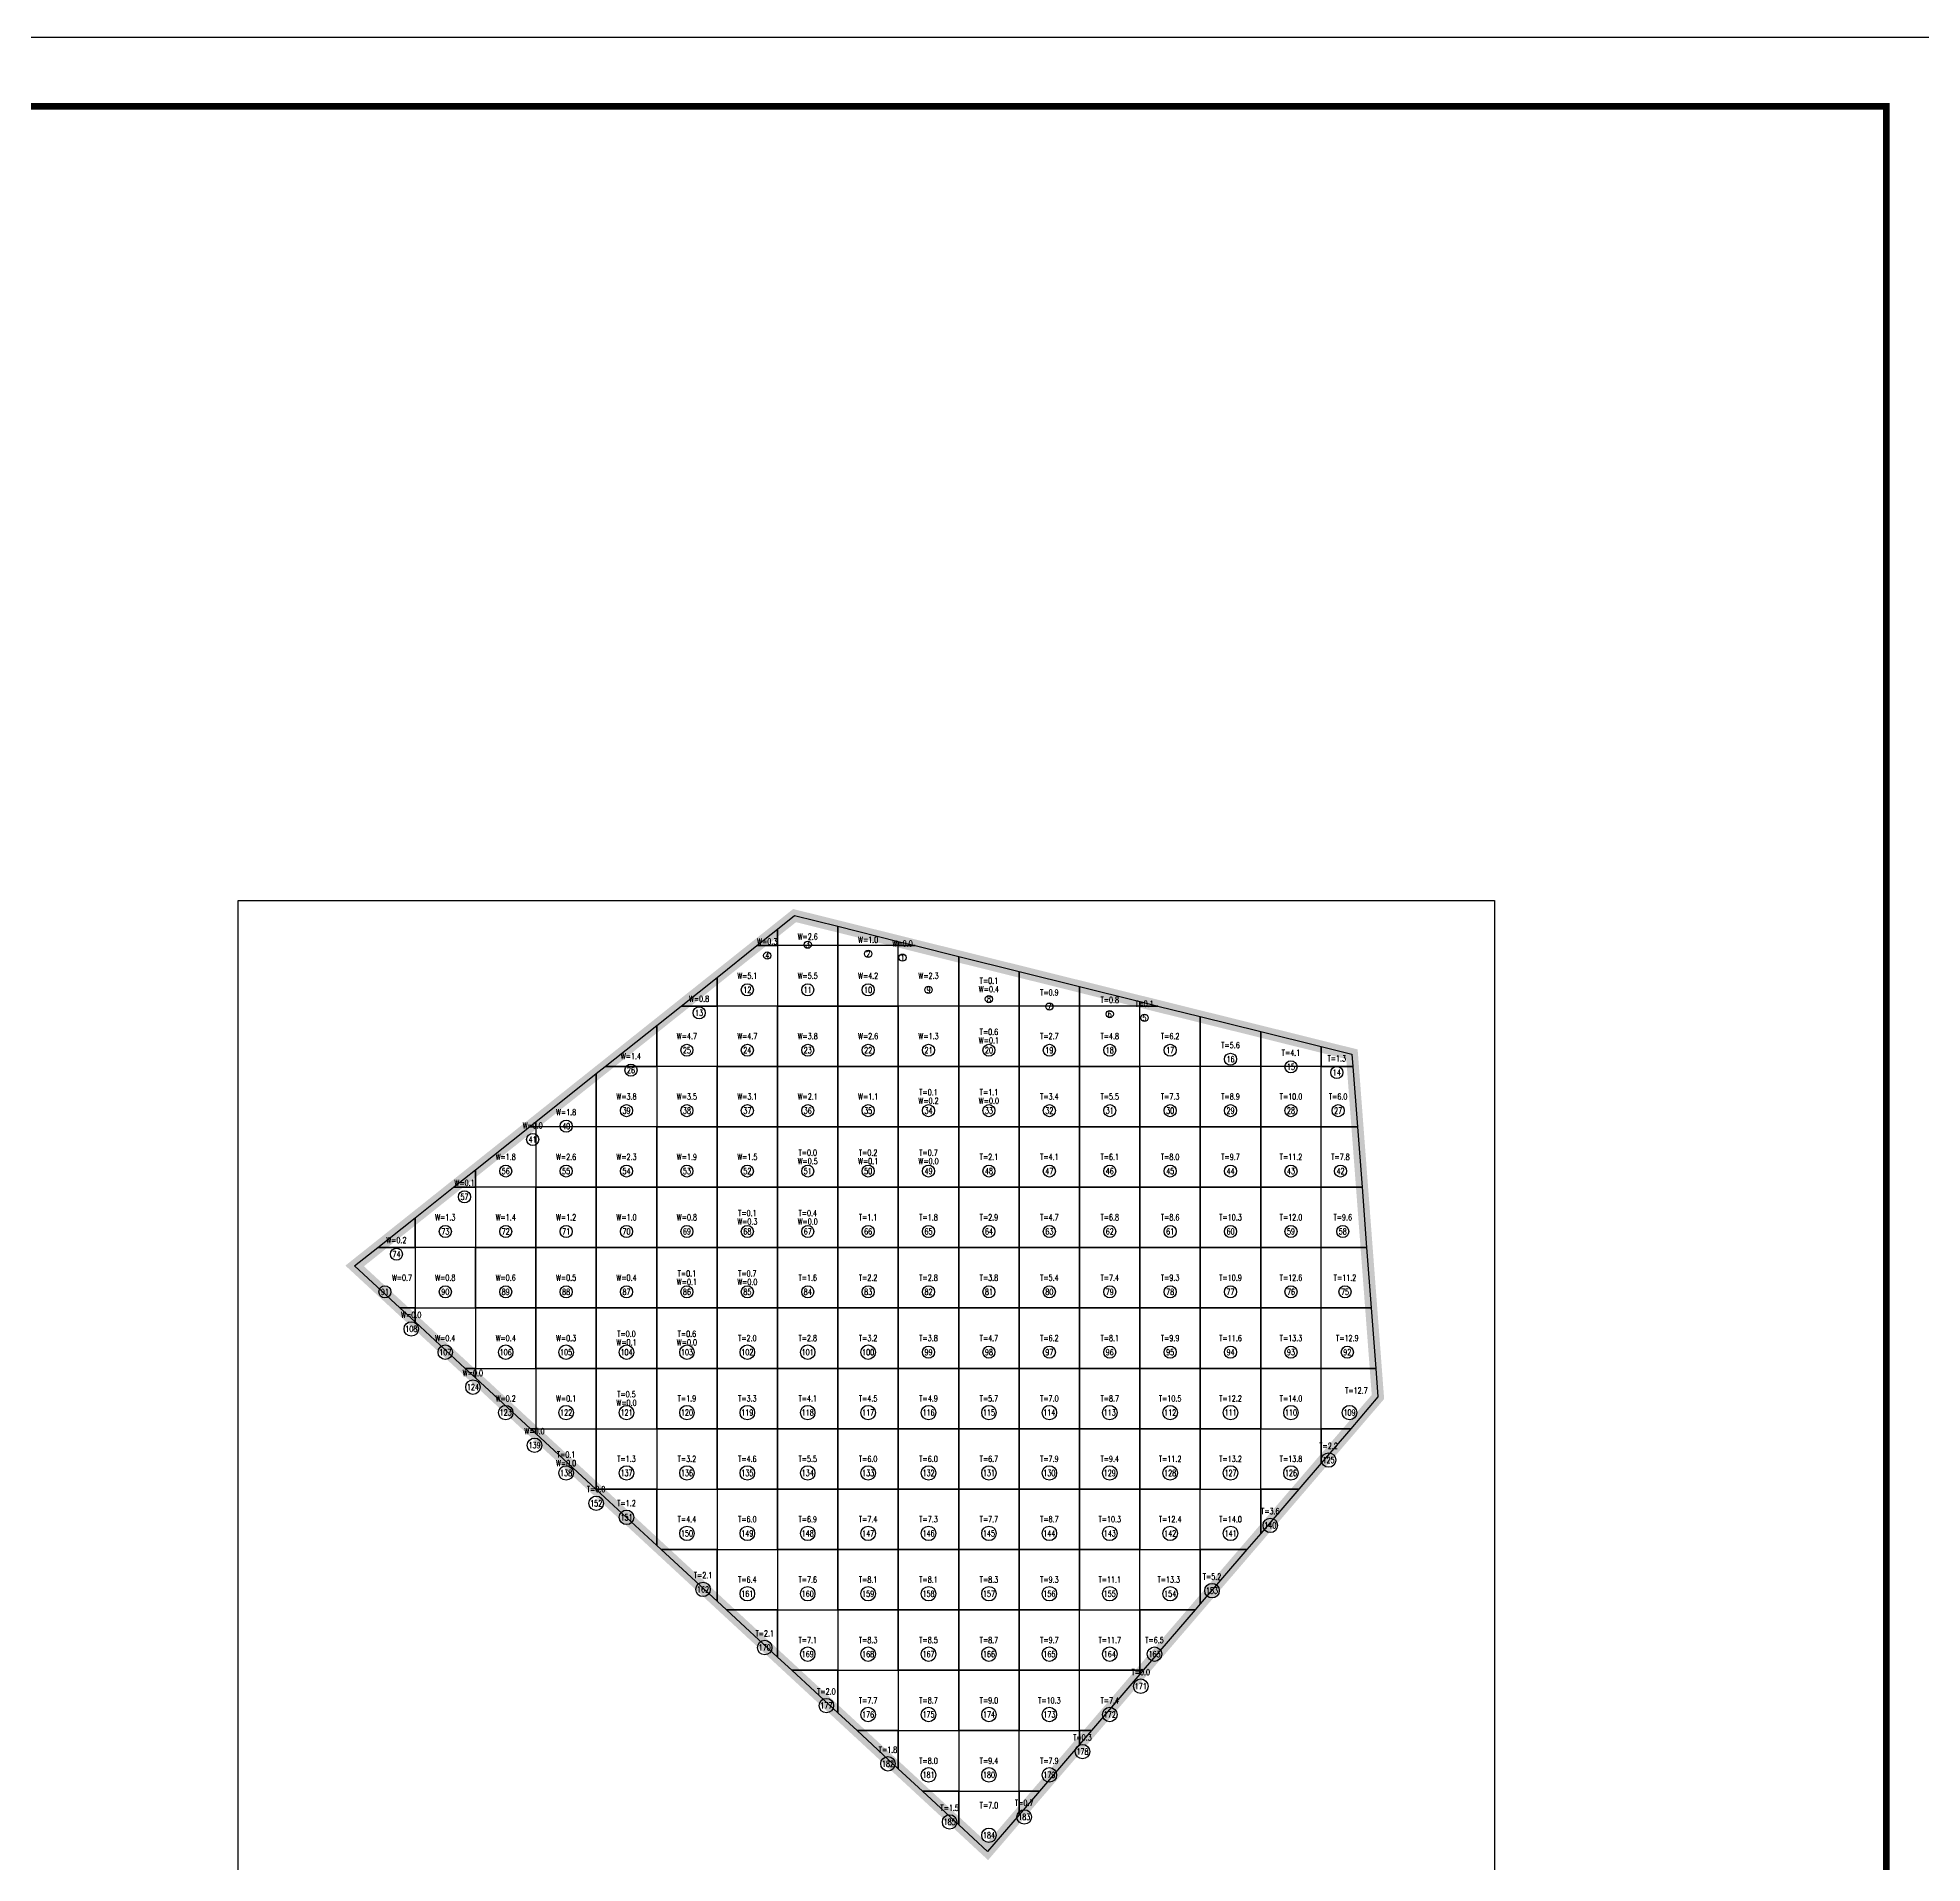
# Model space of a CAD drawing. Extents: x 4283 to 40403, y 1134 to 1764.
# Drawn here: x 21304.2 to 21499.2, y 1573.4 to 1762.4 of the extents above; entities that cross this region are included whole.
import ezdxf
from ezdxf.enums import TextEntityAlignment as Align

# ---------------------------------------------------------------- set-up
doc = ezdxf.new("R2010")
doc.units = 0
for name, color, linetype in [('PUB_TITLE', 4, 'Continuous'), ('S-MODIFY', 4, 'Continuous'), ('tdz_23-5方格网', 2, 'Continuous'), ('tdz_23-5方格网计算', 7, 'Continuous'), ('tdz_土方计算图', 7, 'Continuous'), ('tdz_格田', 6, 'Continuous'), ('华泽绵阳图框', 7, 'Continuous')]:
    doc.layers.add(name, color=color, linetype=linetype)
doc.styles.add('GLandNum', font='txt_____.ttf', dxfattribs={"width": 0.7, "height": 0.5})

msp = doc.modelspace()

# ---------------------------------------------------------------- linework, layer by layer
at = {"layer": 'PUB_TITLE'}
msp.add_lwpolyline([(21082.53, 1465.36), (21502.53, 1465.36), (21502.53, 1762.36), (21082.53, 1762.36)], close=True, dxfattribs=at)
at = {"layer": 'PUB_TITLE', "color": 7, "const_width": 0.566}
msp.add_lwpolyline([(21495.46, 1472.43), (21495.46, 1755.25)], dxfattribs=at)
at = {"layer": 'S-MODIFY'}
msp.add_lwpolyline([(21082.53, 1465.36), (21502.53, 1465.36), (21502.53, 1762.36), (21082.53, 1762.36)], close=True, dxfattribs=at)
at = {"layer": 'tdz_23-5方格网', "linetype": 'Continuous'}
for points in [[(21386.97, 1670.38, 4239), (21386.97, 1668.38, 4238.99), (21380.72, 1668.38, 4239.05), (21380.72, 1670.08, 4239.07), (21382.49, 1671.49, 4239.08)], [(21380.72, 1670.08, 4239.07), (21380.72, 1668.38, 4239.05), (21378.59, 1668.38, 4239.06)], [(21393.22, 1668.82, 4238.9), (21393.22, 1668.38, 4238.89), (21386.97, 1668.38, 4238.99), (21386.97, 1670.38, 4239)], [(21378.59, 1668.38, 4239.06), (21380.72, 1668.38, 4239.05), (21380.72, 1662.13, 4238.97), (21374.47, 1662.13, 4239), (21374.47, 1665.1, 4239.03)], [(21380.72, 1668.38, 4239.05), (21380.72, 1662.13, 4238.97), (21386.97, 1662.13, 4238.91), (21386.97, 1668.38, 4238.99)], [(21386.97, 1668.38, 4238.99), (21386.97, 1662.13, 4238.91), (21393.22, 1662.13, 4238.85), (21393.22, 1668.38, 4238.89)], [(21394.97, 1668.38, 4238.86), (21393.22, 1668.38, 4238.89), (21393.22, 1668.82, 4238.9)], [(21399.47, 1667.27, 4238.79), (21399.47, 1662.13, 4238.75), (21393.22, 1662.13, 4238.85), (21393.22, 1668.38, 4238.89), (21394.97, 1668.38, 4238.86)], [(21405.72, 1665.71, 4238.66), (21405.72, 1662.13, 4238.63), (21399.47, 1662.13, 4238.75), (21399.47, 1667.27, 4238.79)], [(21411.97, 1664.16, 4238.53), (21411.97, 1662.13, 4238.51), (21405.72, 1662.13, 4238.63), (21405.72, 1665.71, 4238.66)], [(21374.47, 1665.1, 4239.03), (21374.47, 1662.13, 4239), (21370.74, 1662.13, 4239.01)], [(21418.22, 1662.6, 4238.41), (21418.22, 1662.13, 4238.41), (21411.97, 1662.13, 4238.51), (21411.97, 1664.16, 4238.53)], [(21370.74, 1662.13, 4239.01), (21374.47, 1662.13, 4239), (21374.47, 1655.88, 4238.92), (21368.22, 1655.88, 4238.94), (21368.22, 1660.12, 4238.99)], [(21374.47, 1662.13, 4239), (21374.47, 1655.88, 4238.92), (21380.72, 1655.88, 4238.9), (21380.72, 1662.13, 4238.97)], [(21380.72, 1662.13, 4238.97), (21380.72, 1655.88, 4238.9), (21386.97, 1655.88, 4238.83), (21386.97, 1662.13, 4238.91)], [(21386.97, 1662.13, 4238.91), (21386.97, 1655.88, 4238.83), (21393.22, 1655.88, 4238.77), (21393.22, 1662.13, 4238.85)], [(21393.22, 1662.13, 4238.85), (21393.22, 1655.88, 4238.77), (21399.47, 1655.88, 4238.7), (21399.47, 1662.13, 4238.75)], [(21399.47, 1662.13, 4238.75), (21399.47, 1655.88, 4238.7), (21405.72, 1655.88, 4238.59), (21405.72, 1662.13, 4238.63)], [(21405.72, 1662.13, 4238.63), (21405.72, 1655.88, 4238.59), (21411.97, 1655.88, 4238.48), (21411.97, 1662.13, 4238.51)], [(21411.97, 1662.13, 4238.51), (21411.97, 1655.88, 4238.48), (21418.22, 1655.88, 4238.38), (21418.22, 1662.13, 4238.41)], [(21420.09, 1662.13, 4238.38), (21418.22, 1662.13, 4238.41), (21418.22, 1662.6, 4238.41)], [(21424.47, 1661.05, 4238.32), (21424.47, 1655.88, 4238.29), (21418.22, 1655.88, 4238.38), (21418.22, 1662.13, 4238.41), (21420.09, 1662.13, 4238.38)], [(21368.22, 1660.12, 4238.99), (21368.22, 1655.88, 4238.94), (21362.9, 1655.88, 4238.96)], [(21430.72, 1659.49, 4238.27), (21430.72, 1655.88, 4238.23), (21424.47, 1655.88, 4238.29), (21424.47, 1661.05, 4238.32)], [(21436.97, 1657.94, 4238.21), (21436.97, 1655.88, 4238.18), (21430.72, 1655.88, 4238.23), (21430.72, 1659.49, 4238.27)], [(21440.26, 1655.88, 4238.16), (21436.97, 1655.88, 4238.18), (21436.97, 1657.94, 4238.21), (21440.16, 1657.14, 4238.18)], [(21362.9, 1655.88, 4238.96), (21368.22, 1655.88, 4238.94), (21368.22, 1649.63, 4238.87), (21361.97, 1649.63, 4238.89), (21361.97, 1655.14, 4238.96)], [(21368.22, 1655.88, 4238.94), (21368.22, 1649.63, 4238.87), (21374.47, 1649.63, 4238.85), (21374.47, 1655.88, 4238.92)], [(21374.47, 1655.88, 4238.92), (21374.47, 1649.63, 4238.85), (21380.72, 1649.63, 4238.82), (21380.72, 1655.88, 4238.9)], [(21380.72, 1655.88, 4238.9), (21380.72, 1649.63, 4238.82), (21386.97, 1649.63, 4238.75), (21386.97, 1655.88, 4238.83)], [(21386.97, 1655.88, 4238.83), (21386.97, 1649.63, 4238.75), (21393.22, 1649.63, 4238.71), (21393.22, 1655.88, 4238.77)], [(21393.22, 1655.88, 4238.77), (21393.22, 1649.63, 4238.71), (21399.47, 1649.63, 4238.67), (21399.47, 1655.88, 4238.7)], [(21399.47, 1655.88, 4238.7), (21399.47, 1649.63, 4238.67), (21405.72, 1649.63, 4238.56), (21405.72, 1655.88, 4238.59)], [(21405.72, 1655.88, 4238.59), (21405.72, 1649.63, 4238.56), (21411.97, 1649.63, 4238.45), (21411.97, 1655.88, 4238.48)], [(21411.97, 1655.88, 4238.48), (21411.97, 1649.63, 4238.45), (21418.22, 1649.63, 4238.35), (21418.22, 1655.88, 4238.38)], [(21418.22, 1655.88, 4238.38), (21418.22, 1649.63, 4238.35), (21424.47, 1649.63, 4238.26), (21424.47, 1655.88, 4238.29)], [(21424.47, 1655.88, 4238.29), (21424.47, 1649.63, 4238.26), (21430.72, 1649.63, 4238.17), (21430.72, 1655.88, 4238.23)], [(21430.72, 1655.88, 4238.23), (21430.72, 1649.63, 4238.17), (21436.97, 1649.63, 4238.11), (21436.97, 1655.88, 4238.18)], [(21436.97, 1655.88, 4238.18), (21440.26, 1655.88, 4238.16), (21440.73, 1649.63, 4238.09), (21436.97, 1649.63, 4238.11)], [(21361.97, 1655.14, 4238.96), (21361.97, 1649.63, 4238.89), (21355.72, 1649.63, 4238.91), (21355.72, 1650.16, 4238.92)], [(21355.72, 1650.16, 4238.92), (21355.72, 1649.63, 4238.91), (21355.06, 1649.63, 4238.92)], [(21355.06, 1649.63, 4238.92), (21355.72, 1649.63, 4238.91), (21355.72, 1643.38, 4238.84), (21349.47, 1643.38, 4238.86), (21349.47, 1645.18, 4238.88)], [(21355.72, 1649.63, 4238.91), (21355.72, 1643.38, 4238.84), (21361.97, 1643.38, 4238.82), (21361.97, 1649.63, 4238.89)], [(21361.97, 1649.63, 4238.89), (21361.97, 1643.38, 4238.82), (21368.22, 1643.38, 4238.8), (21368.22, 1649.63, 4238.87)], [(21368.22, 1649.63, 4238.87), (21368.22, 1643.38, 4238.8), (21374.47, 1643.38, 4238.78), (21374.47, 1649.63, 4238.85)], [(21374.47, 1649.63, 4238.85), (21374.47, 1643.38, 4238.78), (21380.72, 1643.38, 4238.74), (21380.72, 1649.63, 4238.82)], [(21380.72, 1649.63, 4238.82), (21380.72, 1643.38, 4238.74), (21386.97, 1643.38, 4238.7), (21386.97, 1649.63, 4238.75)], [(21386.97, 1649.63, 4238.75), (21386.97, 1643.38, 4238.7), (21393.22, 1643.38, 4238.66), (21393.22, 1649.63, 4238.71)], [(21393.22, 1649.63, 4238.71), (21393.22, 1643.38, 4238.66), (21399.47, 1643.38, 4238.62), (21399.47, 1649.63, 4238.67)], [(21399.47, 1649.63, 4238.67), (21399.47, 1643.38, 4238.62), (21405.72, 1643.38, 4238.53), (21405.72, 1649.63, 4238.56)], [(21405.72, 1649.63, 4238.56), (21405.72, 1643.38, 4238.53), (21411.97, 1643.38, 4238.43), (21411.97, 1649.63, 4238.45)], [(21411.97, 1649.63, 4238.45), (21411.97, 1643.38, 4238.43), (21418.22, 1643.38, 4238.32), (21418.22, 1649.63, 4238.35)], [(21418.22, 1649.63, 4238.35), (21418.22, 1643.38, 4238.32), (21424.47, 1643.38, 4238.23), (21424.47, 1649.63, 4238.26)], [(21424.47, 1649.63, 4238.26), (21424.47, 1643.38, 4238.23), (21430.72, 1643.38, 4238.14), (21430.72, 1649.63, 4238.17)], [(21430.72, 1649.63, 4238.17), (21430.72, 1643.38, 4238.14), (21436.97, 1643.38, 4238.05), (21436.97, 1649.63, 4238.11)], [(21436.97, 1649.63, 4238.11), (21440.73, 1649.63, 4238.09), (21441.21, 1643.38, 4238.02), (21436.97, 1643.38, 4238.05)], [(21349.47, 1645.18, 4238.88), (21349.47, 1643.38, 4238.86), (21347.21, 1643.38, 4238.87)], [(21347.21, 1643.38, 4238.87), (21349.47, 1643.38, 4238.86), (21349.47, 1637.13, 4238.79), (21343.22, 1637.13, 4238.81), (21343.22, 1640.21, 4238.85)], [(21349.47, 1643.38, 4238.86), (21349.47, 1637.13, 4238.79), (21355.72, 1637.13, 4238.78), (21355.72, 1643.38, 4238.84)], [(21355.72, 1643.38, 4238.84), (21355.72, 1637.13, 4238.78), (21361.97, 1637.13, 4238.77), (21361.97, 1643.38, 4238.82)], [(21361.97, 1643.38, 4238.82), (21361.97, 1637.13, 4238.77), (21368.22, 1637.13, 4238.76), (21368.22, 1643.38, 4238.8)], [(21368.22, 1643.38, 4238.8), (21368.22, 1637.13, 4238.76), (21374.47, 1637.13, 4238.75), (21374.47, 1643.38, 4238.78)], [(21374.47, 1643.38, 4238.78), (21374.47, 1637.13, 4238.75), (21380.72, 1637.13, 4238.69), (21380.72, 1643.38, 4238.74)], [(21380.72, 1643.38, 4238.74), (21380.72, 1637.13, 4238.69), (21386.97, 1637.13, 4238.65), (21386.97, 1643.38, 4238.7)], [(21386.97, 1643.38, 4238.7), (21386.97, 1637.13, 4238.65), (21393.22, 1637.13, 4238.62), (21393.22, 1643.38, 4238.66)], [(21393.22, 1643.38, 4238.66), (21393.22, 1637.13, 4238.62), (21399.47, 1637.13, 4238.58), (21399.47, 1643.38, 4238.62)], [(21399.47, 1643.38, 4238.62), (21399.47, 1637.13, 4238.58), (21405.72, 1637.13, 4238.51), (21405.72, 1643.38, 4238.53)], [(21405.72, 1643.38, 4238.53), (21405.72, 1637.13, 4238.51), (21411.97, 1637.13, 4238.4), (21411.97, 1643.38, 4238.43)], [(21411.97, 1643.38, 4238.43), (21411.97, 1637.13, 4238.4), (21418.22, 1637.13, 4238.29), (21418.22, 1643.38, 4238.32)], [(21418.22, 1643.38, 4238.32), (21418.22, 1637.13, 4238.29), (21424.47, 1637.13, 4238.2), (21424.47, 1643.38, 4238.23)], [(21424.47, 1643.38, 4238.23), (21424.47, 1637.13, 4238.2), (21430.72, 1637.13, 4238.11), (21430.72, 1643.38, 4238.14)], [(21430.72, 1643.38, 4238.14), (21430.72, 1637.13, 4238.11), (21436.97, 1637.13, 4238.02), (21436.97, 1643.38, 4238.05)], [(21436.97, 1643.38, 4238.05), (21441.21, 1643.38, 4238.02), (21441.68, 1637.13, 4237.96), (21436.97, 1637.13, 4238.02)], [(21343.22, 1640.21, 4238.85), (21343.22, 1637.13, 4238.81), (21339.37, 1637.13, 4238.82)], [(21339.37, 1637.13, 4238.82), (21343.22, 1637.13, 4238.81), (21343.22, 1630.88, 4238.79), (21341.66, 1630.88, 4238.8), (21336.97, 1635.23, 4238.81)], [(21343.22, 1637.13, 4238.81), (21343.22, 1630.88, 4238.79), (21349.47, 1630.88, 4238.78), (21349.47, 1637.13, 4238.79)], [(21349.47, 1637.13, 4238.79), (21349.47, 1630.88, 4238.78), (21355.72, 1630.88, 4238.77), (21355.72, 1637.13, 4238.78)], [(21355.72, 1637.13, 4238.78), (21355.72, 1630.88, 4238.77), (21361.97, 1630.88, 4238.76), (21361.97, 1637.13, 4238.77)], [(21361.97, 1637.13, 4238.77), (21361.97, 1630.88, 4238.76), (21368.22, 1630.88, 4238.75), (21368.22, 1637.13, 4238.76)], [(21368.22, 1637.13, 4238.76), (21368.22, 1630.88, 4238.75), (21374.47, 1630.88, 4238.69), (21374.47, 1637.13, 4238.75)], [(21374.47, 1637.13, 4238.75), (21374.47, 1630.88, 4238.69), (21380.72, 1630.88, 4238.63), (21380.72, 1637.13, 4238.69)], [(21380.72, 1637.13, 4238.69), (21380.72, 1630.88, 4238.63), (21386.97, 1630.88, 4238.61), (21386.97, 1637.13, 4238.65)], [(21386.97, 1637.13, 4238.65), (21386.97, 1630.88, 4238.61), (21393.22, 1630.88, 4238.57), (21393.22, 1637.13, 4238.62)], [(21393.22, 1637.13, 4238.62), (21393.22, 1630.88, 4238.57), (21399.47, 1630.88, 4238.54), (21399.47, 1637.13, 4238.58)], [(21399.47, 1637.13, 4238.58), (21399.47, 1630.88, 4238.54), (21405.72, 1630.88, 4238.47), (21405.72, 1637.13, 4238.51)], [(21405.72, 1637.13, 4238.51), (21405.72, 1630.88, 4238.47), (21411.97, 1630.88, 4238.37), (21411.97, 1637.13, 4238.4)], [(21411.97, 1637.13, 4238.4), (21411.97, 1630.88, 4238.37), (21418.22, 1630.88, 4238.27), (21418.22, 1637.13, 4238.29)], [(21418.22, 1637.13, 4238.29), (21418.22, 1630.88, 4238.27), (21424.47, 1630.88, 4238.18), (21424.47, 1637.13, 4238.2)], [(21424.47, 1637.13, 4238.2), (21424.47, 1630.88, 4238.18), (21430.72, 1630.88, 4238.09), (21430.72, 1637.13, 4238.11)], [(21430.72, 1637.13, 4238.11), (21430.72, 1630.88, 4238.09), (21436.97, 1630.88, 4238), (21436.97, 1637.13, 4238.02)], [(21436.97, 1637.13, 4238.02), (21441.68, 1637.13, 4237.96), (21442.15, 1630.88, 4237.92), (21436.97, 1630.88, 4238)], [(21341.66, 1630.88, 4238.8), (21343.22, 1630.88, 4238.79), (21343.22, 1629.44, 4238.79)], [(21343.22, 1629.44, 4238.79), (21343.22, 1630.88, 4238.79), (21349.47, 1630.88, 4238.78), (21349.47, 1624.63, 4238.78), (21348.42, 1624.63, 4238.78)], [(21349.47, 1630.88, 4238.78), (21349.47, 1624.63, 4238.78), (21355.72, 1624.63, 4238.77), (21355.72, 1630.88, 4238.77)], [(21355.72, 1630.88, 4238.77), (21355.72, 1624.63, 4238.77), (21361.97, 1624.63, 4238.76), (21361.97, 1630.88, 4238.76)], [(21361.97, 1630.88, 4238.76), (21361.97, 1624.63, 4238.76), (21368.22, 1624.63, 4238.72), (21368.22, 1630.88, 4238.75)], [(21368.22, 1630.88, 4238.75), (21368.22, 1624.63, 4238.72), (21374.47, 1624.63, 4238.64), (21374.47, 1630.88, 4238.69)], [(21374.47, 1630.88, 4238.69), (21374.47, 1624.63, 4238.64), (21380.72, 1624.63, 4238.57), (21380.72, 1630.88, 4238.63)], [(21380.72, 1630.88, 4238.63), (21380.72, 1624.63, 4238.57), (21386.97, 1624.63, 4238.54), (21386.97, 1630.88, 4238.61)], [(21386.97, 1630.88, 4238.61), (21386.97, 1624.63, 4238.54), (21393.22, 1624.63, 4238.53), (21393.22, 1630.88, 4238.57)], [(21393.22, 1630.88, 4238.57), (21393.22, 1624.63, 4238.53), (21399.47, 1624.63, 4238.49), (21399.47, 1630.88, 4238.54)], [(21399.47, 1630.88, 4238.54), (21399.47, 1624.63, 4238.49), (21405.72, 1624.63, 4238.43), (21405.72, 1630.88, 4238.47)], [(21405.72, 1630.88, 4238.47), (21405.72, 1624.63, 4238.43), (21411.97, 1624.63, 4238.34), (21411.97, 1630.88, 4238.37)], [(21411.97, 1630.88, 4238.37), (21411.97, 1624.63, 4238.34), (21418.22, 1624.63, 4238.24), (21418.22, 1630.88, 4238.27)], [(21418.22, 1630.88, 4238.27), (21418.22, 1624.63, 4238.24), (21424.47, 1624.63, 4238.15), (21424.47, 1630.88, 4238.18)], [(21424.47, 1630.88, 4238.18), (21424.47, 1624.63, 4238.15), (21430.72, 1624.63, 4238.06), (21430.72, 1630.88, 4238.09)], [(21430.72, 1630.88, 4238.09), (21430.72, 1624.63, 4238.06), (21436.97, 1624.63, 4237.97), (21436.97, 1630.88, 4238)], [(21436.97, 1630.88, 4238), (21442.15, 1630.88, 4237.92), (21442.63, 1624.63, 4237.88), (21436.97, 1624.63, 4237.97)], [(21348.42, 1624.63, 4238.78), (21349.47, 1624.63, 4238.78), (21349.47, 1623.66, 4238.78)], [(21349.47, 1623.66, 4238.78), (21349.47, 1624.63, 4238.78), (21355.72, 1624.63, 4238.77), (21355.72, 1618.38, 4238.76), (21355.17, 1618.38, 4238.76)], [(21355.72, 1624.63, 4238.77), (21355.72, 1618.38, 4238.76), (21361.97, 1618.38, 4238.75), (21361.97, 1624.63, 4238.76)], [(21361.97, 1624.63, 4238.76), (21361.97, 1618.38, 4238.75), (21368.22, 1618.38, 4238.66), (21368.22, 1624.63, 4238.72)], [(21368.22, 1624.63, 4238.72), (21368.22, 1618.38, 4238.66), (21374.47, 1618.38, 4238.57), (21374.47, 1624.63, 4238.64)], [(21374.47, 1624.63, 4238.64), (21374.47, 1618.38, 4238.57), (21380.72, 1618.38, 4238.52), (21380.72, 1624.63, 4238.57)], [(21380.72, 1624.63, 4238.57), (21380.72, 1618.38, 4238.52), (21386.97, 1618.38, 4238.47), (21386.97, 1624.63, 4238.54)], [(21386.97, 1624.63, 4238.54), (21386.97, 1618.38, 4238.47), (21393.22, 1618.38, 4238.47), (21393.22, 1624.63, 4238.53)], [(21393.22, 1624.63, 4238.53), (21393.22, 1618.38, 4238.47), (21399.47, 1618.38, 4238.44), (21399.47, 1624.63, 4238.49)], [(21399.47, 1624.63, 4238.49), (21399.47, 1618.38, 4238.44), (21405.72, 1618.38, 4238.38), (21405.72, 1624.63, 4238.43)], [(21405.72, 1624.63, 4238.43), (21405.72, 1618.38, 4238.38), (21411.97, 1618.38, 4238.31), (21411.97, 1624.63, 4238.34)], [(21411.97, 1624.63, 4238.34), (21411.97, 1618.38, 4238.31), (21418.22, 1618.38, 4238.21), (21418.22, 1624.63, 4238.24)], [(21418.22, 1624.63, 4238.24), (21418.22, 1618.38, 4238.21), (21424.47, 1618.38, 4238.12), (21424.47, 1624.63, 4238.15)], [(21424.47, 1624.63, 4238.15), (21424.47, 1618.38, 4238.12), (21430.72, 1618.38, 4238.03), (21430.72, 1624.63, 4238.06)], [(21430.72, 1624.63, 4238.06), (21430.72, 1618.38, 4238.03), (21436.97, 1618.38, 4237.93), (21436.97, 1624.63, 4237.97)], [(21436.97, 1624.63, 4237.97), (21442.63, 1624.63, 4237.88), (21442.85, 1621.67, 4237.86), (21440.03, 1618.38, 4237.87), (21436.97, 1618.38, 4237.93)], [(21355.17, 1618.38, 4238.76), (21355.72, 1618.38, 4238.76), (21355.72, 1617.88, 4238.76)], [(21355.72, 1617.88, 4238.76), (21355.72, 1618.38, 4238.76), (21361.97, 1618.38, 4238.75), (21361.97, 1612.13, 4238.72), (21361.93, 1612.13, 4238.72)], [(21361.97, 1612.13, 4238.72), (21361.97, 1618.38, 4238.75), (21368.22, 1618.38, 4238.66), (21368.22, 1612.13, 4238.61)], [(21368.22, 1618.38, 4238.66), (21368.22, 1612.13, 4238.61), (21374.47, 1612.13, 4238.5), (21374.47, 1618.38, 4238.57)], [(21374.47, 1618.38, 4238.57), (21374.47, 1612.13, 4238.5), (21380.72, 1612.13, 4238.45), (21380.72, 1618.38, 4238.52)], [(21380.72, 1618.38, 4238.52), (21380.72, 1612.13, 4238.45), (21386.97, 1612.13, 4238.4), (21386.97, 1618.38, 4238.47)], [(21386.97, 1618.38, 4238.47), (21386.97, 1612.13, 4238.4), (21393.22, 1612.13, 4238.4), (21393.22, 1618.38, 4238.47)], [(21393.22, 1618.38, 4238.47), (21393.22, 1612.13, 4238.4), (21399.47, 1612.13, 4238.39), (21399.47, 1618.38, 4238.44)], [(21399.47, 1618.38, 4238.44), (21399.47, 1612.13, 4238.39), (21405.72, 1612.13, 4238.34), (21405.72, 1618.38, 4238.38)], [(21405.72, 1618.38, 4238.38), (21405.72, 1612.13, 4238.34), (21411.97, 1612.13, 4238.27), (21411.97, 1618.38, 4238.31)], [(21411.97, 1618.38, 4238.31), (21411.97, 1612.13, 4238.27), (21418.22, 1612.13, 4238.18), (21418.22, 1618.38, 4238.21)], [(21418.22, 1618.38, 4238.21), (21418.22, 1612.13, 4238.18), (21424.47, 1612.13, 4238.08), (21424.47, 1618.38, 4238.12)], [(21424.47, 1618.38, 4238.12), (21424.47, 1612.13, 4238.08), (21430.72, 1612.13, 4237.94), (21430.72, 1618.38, 4238.03)], [(21434.67, 1612.13, 4237.9), (21430.72, 1612.13, 4237.94), (21430.72, 1618.38, 4238.03), (21436.97, 1618.38, 4237.93), (21436.97, 1614.82, 4237.89)], [(21436.97, 1618.38, 4237.93), (21440.03, 1618.38, 4237.87), (21436.97, 1614.82, 4237.89)], [(21361.93, 1612.13, 4238.72), (21361.97, 1612.13, 4238.72), (21361.97, 1612.1, 4238.72)], [(21361.97, 1612.1, 4238.72), (21361.97, 1612.13, 4238.72), (21368.22, 1612.13, 4238.61), (21368.22, 1606.31, 4238.56)], [(21368.22, 1606.31, 4238.56), (21368.22, 1612.13, 4238.61), (21374.47, 1612.13, 4238.5), (21374.47, 1605.88, 4238.45), (21368.68, 1605.88, 4238.55)], [(21374.47, 1612.13, 4238.5), (21374.47, 1605.88, 4238.45), (21380.72, 1605.88, 4238.38), (21380.72, 1612.13, 4238.45)], [(21380.72, 1612.13, 4238.45), (21380.72, 1605.88, 4238.38), (21386.97, 1605.88, 4238.34), (21386.97, 1612.13, 4238.4)], [(21386.97, 1612.13, 4238.4), (21386.97, 1605.88, 4238.34), (21393.22, 1605.88, 4238.33), (21393.22, 1612.13, 4238.4)], [(21393.22, 1612.13, 4238.4), (21393.22, 1605.88, 4238.33), (21399.47, 1605.88, 4238.34), (21399.47, 1612.13, 4238.39)], [(21399.47, 1612.13, 4238.39), (21399.47, 1605.88, 4238.34), (21405.72, 1605.88, 4238.3), (21405.72, 1612.13, 4238.34)], [(21405.72, 1612.13, 4238.34), (21405.72, 1605.88, 4238.3), (21411.97, 1605.88, 4238.24), (21411.97, 1612.13, 4238.27)], [(21411.97, 1612.13, 4238.27), (21411.97, 1605.88, 4238.24), (21418.22, 1605.88, 4238.12), (21418.22, 1612.13, 4238.18)], [(21418.22, 1612.13, 4238.18), (21418.22, 1605.88, 4238.12), (21424.47, 1605.88, 4237.98), (21424.47, 1612.13, 4238.08)], [(21429.3, 1605.88, 4237.93), (21424.47, 1605.88, 4237.98), (21424.47, 1612.13, 4238.08), (21430.72, 1612.13, 4237.94), (21430.72, 1607.54, 4237.91)], [(21430.72, 1612.13, 4237.94), (21434.67, 1612.13, 4237.9), (21430.72, 1607.54, 4237.91)], [(21368.68, 1605.88, 4238.55), (21374.47, 1605.88, 4238.45), (21374.47, 1600.53, 4238.48)], [(21374.47, 1600.53, 4238.48), (21374.47, 1605.88, 4238.45), (21380.72, 1605.88, 4238.38), (21380.72, 1599.63, 4238.39), (21375.44, 1599.63, 4238.47)], [(21380.72, 1605.88, 4238.38), (21380.72, 1599.63, 4238.39), (21386.97, 1599.63, 4238.35), (21386.97, 1605.88, 4238.34)], [(21386.97, 1605.88, 4238.34), (21386.97, 1599.63, 4238.35), (21393.22, 1599.63, 4238.32), (21393.22, 1605.88, 4238.33)], [(21393.22, 1605.88, 4238.33), (21393.22, 1599.63, 4238.32), (21399.47, 1599.63, 4238.33), (21399.47, 1605.88, 4238.34)], [(21399.47, 1605.88, 4238.34), (21399.47, 1599.63, 4238.33), (21405.72, 1599.63, 4238.29), (21405.72, 1605.88, 4238.3)], [(21405.72, 1605.88, 4238.3), (21405.72, 1599.63, 4238.29), (21411.97, 1599.63, 4238.22), (21411.97, 1605.88, 4238.24)], [(21411.97, 1605.88, 4238.24), (21411.97, 1599.63, 4238.22), (21418.22, 1599.63, 4238.08), (21418.22, 1605.88, 4238.12)], [(21423.93, 1599.63, 4238), (21418.22, 1599.63, 4238.08), (21418.22, 1605.88, 4238.12), (21424.47, 1605.88, 4237.98), (21424.47, 1600.26, 4237.99)], [(21424.47, 1605.88, 4237.98), (21429.3, 1605.88, 4237.93), (21424.47, 1600.26, 4237.99)], [(21375.44, 1599.63, 4238.47), (21380.72, 1599.63, 4238.39), (21380.72, 1594.75, 4238.43)], [(21380.72, 1594.75, 4238.43), (21380.72, 1599.63, 4238.39), (21386.97, 1599.63, 4238.35), (21386.97, 1593.38, 4238.35), (21382.2, 1593.38, 4238.42)], [(21386.97, 1599.63, 4238.35), (21386.97, 1593.38, 4238.35), (21393.22, 1593.38, 4238.31), (21393.22, 1599.63, 4238.32)], [(21393.22, 1599.63, 4238.32), (21393.22, 1593.38, 4238.31), (21399.47, 1593.38, 4238.31), (21399.47, 1599.63, 4238.33)], [(21399.47, 1599.63, 4238.33), (21399.47, 1593.38, 4238.31), (21405.72, 1593.38, 4238.28), (21405.72, 1599.63, 4238.29)], [(21405.72, 1599.63, 4238.29), (21405.72, 1593.38, 4238.28), (21411.97, 1593.38, 4238.18), (21411.97, 1599.63, 4238.22)], [(21411.97, 1593.38, 4238.18), (21411.97, 1599.63, 4238.22), (21418.22, 1599.63, 4238.08), (21418.22, 1593.38, 4238.07)], [(21418.22, 1599.63, 4238.08), (21423.93, 1599.63, 4238), (21418.56, 1593.38, 4238.07), (21418.22, 1593.38, 4238.07)], [(21382.2, 1593.38, 4238.42), (21386.97, 1593.38, 4238.35), (21386.97, 1588.97, 4238.39)], [(21386.97, 1588.97, 4238.39), (21386.97, 1593.38, 4238.35), (21393.22, 1593.38, 4238.31), (21393.22, 1587.13, 4238.32), (21388.95, 1587.13, 4238.37)], [(21393.22, 1593.38, 4238.31), (21393.22, 1587.13, 4238.32), (21399.47, 1587.13, 4238.3), (21399.47, 1593.38, 4238.31)], [(21399.47, 1593.38, 4238.31), (21399.47, 1587.13, 4238.3), (21405.72, 1587.13, 4238.27), (21405.72, 1593.38, 4238.28)], [(21405.72, 1593.38, 4238.28), (21405.72, 1587.13, 4238.27), (21411.97, 1587.13, 4238.15), (21411.97, 1593.38, 4238.18)], [(21413.2, 1587.13, 4238.14), (21411.97, 1587.13, 4238.15), (21411.97, 1593.38, 4238.18), (21418.22, 1593.38, 4238.07), (21418.22, 1592.99, 4238.07)], [(21418.22, 1593.38, 4238.07), (21418.56, 1593.38, 4238.07), (21418.22, 1592.99, 4238.07)], [(21388.95, 1587.13, 4238.37), (21393.22, 1587.13, 4238.32), (21393.22, 1583.18, 4238.34)], [(21393.22, 1583.18, 4238.34), (21393.22, 1587.13, 4238.32), (21399.47, 1587.13, 4238.3), (21399.47, 1580.88, 4238.29), (21395.71, 1580.88, 4238.32)], [(21399.47, 1587.13, 4238.3), (21399.47, 1580.88, 4238.29), (21405.72, 1580.88, 4238.24), (21405.72, 1587.13, 4238.27)], [(21407.83, 1580.88, 4238.21), (21405.72, 1580.88, 4238.24), (21405.72, 1587.13, 4238.27), (21411.97, 1587.13, 4238.15), (21411.97, 1585.71, 4238.15)], [(21411.97, 1587.13, 4238.15), (21413.2, 1587.13, 4238.14), (21411.97, 1585.71, 4238.15)], [(21395.71, 1580.88, 4238.32), (21399.47, 1580.88, 4238.29), (21399.47, 1577.4, 4238.3)], [(21399.47, 1577.4, 4238.3), (21399.47, 1580.88, 4238.29), (21405.72, 1580.88, 4238.24), (21405.72, 1578.43, 4238.23), (21402.46, 1574.63, 4238.27)], [(21405.72, 1580.88, 4238.24), (21407.83, 1580.88, 4238.21), (21405.72, 1578.43, 4238.23)]]:
    msp.add_polyline3d(points, close=True, dxfattribs=at)
at = {"layer": 'tdz_23-5方格网计算', "color": 7, "linetype": 'Continuous'}
for centre, radius in [((21379.66, 1667.35), 0.375), ((21383.85, 1668.48), 0.375), ((21390.1, 1667.53), 0.375), ((21393.66, 1667.14), 0.375), ((21377.6, 1663.8), 0.625), ((21383.85, 1663.8), 0.625), ((21390.1, 1663.8), 0.625), ((21396.35, 1663.8), 0.375), ((21372.61, 1661.42), 0.625), ((21402.6, 1662.85), 0.375), ((21408.85, 1662.08), 0.375), ((21415.1, 1661.3), 0.375), ((21418.69, 1660.91), 0.375), ((21371.35, 1657.55), 0.625), ((21377.6, 1657.55), 0.625), ((21383.85, 1657.55), 0.625), ((21390.1, 1657.55), 0.625), ((21396.35, 1657.55), 0.625), ((21402.6, 1657.55), 0.625), ((21408.85, 1657.55), 0.625), ((21415.1, 1657.55), 0.625), ((21421.35, 1657.55), 0.625), ((21365.56, 1655.49), 0.625), ((21427.6, 1656.62), 0.625), ((21433.85, 1655.84), 0.625), ((21438.59, 1655.25), 0.625), ((21365.1, 1651.3), 0.625), ((21371.35, 1651.3), 0.625), ((21377.6, 1651.3), 0.625), ((21383.85, 1651.3), 0.625), ((21390.1, 1651.3), 0.625), ((21396.35, 1651.3), 0.625), ((21402.6, 1651.3), 0.625), ((21408.85, 1651.3), 0.625), ((21415.1, 1651.3), 0.625), ((21421.35, 1651.3), 0.625), ((21427.6, 1651.3), 0.625), ((21433.85, 1651.3), 0.625), ((21438.73, 1651.3), 0.625), ((21358.85, 1649.69), 0.625), ((21355.39, 1648.31), 0.625), ((21352.6, 1645.05), 0.625), ((21358.85, 1645.05), 0.625), ((21365.1, 1645.05), 0.625), ((21371.35, 1645.05), 0.625), ((21377.6, 1645.05), 0.625), ((21383.85, 1645.05), 0.625), ((21390.1, 1645.05), 0.625), ((21396.35, 1645.05), 0.625), ((21402.6, 1645.05), 0.625), ((21408.85, 1645.05), 0.625), ((21415.1, 1645.05), 0.625), ((21421.35, 1645.05), 0.625), ((21427.6, 1645.05), 0.625), ((21433.85, 1645.05), 0.625), ((21438.97, 1645.05), 0.625), ((21348.34, 1642.38), 0.625), ((21346.35, 1638.8), 0.625), ((21352.6, 1638.8), 0.625), ((21358.85, 1638.8), 0.625), ((21365.1, 1638.8), 0.625), ((21371.35, 1638.8), 0.625), ((21377.6, 1638.8), 0.625), ((21383.85, 1638.8), 0.625), ((21390.1, 1638.8), 0.625), ((21396.35, 1638.8), 0.625), ((21402.6, 1638.8), 0.625), ((21408.85, 1638.8), 0.625), ((21415.1, 1638.8), 0.625), ((21421.35, 1638.8), 0.625), ((21427.6, 1638.8), 0.625), ((21433.85, 1638.8), 0.625), ((21439.21, 1638.8), 0.625), ((21341.29, 1636.44), 0.625), ((21340.1, 1632.55), 0.625), ((21346.35, 1632.55), 0.625), ((21352.6, 1632.55), 0.625), ((21358.85, 1632.55), 0.625), ((21365.1, 1632.55), 0.625), ((21371.35, 1632.55), 0.625), ((21377.6, 1632.55), 0.625), ((21383.85, 1632.55), 0.625), ((21390.1, 1632.55), 0.625), ((21396.35, 1632.55), 0.625), ((21402.6, 1632.55), 0.625), ((21408.85, 1632.55), 0.625), ((21415.1, 1632.55), 0.625), ((21421.35, 1632.55), 0.625), ((21427.6, 1632.55), 0.625), ((21433.85, 1632.55), 0.625), ((21439.44, 1632.55), 0.625), ((21342.83, 1628.71), 0.75), ((21346.35, 1626.3), 0.75), ((21352.6, 1626.3), 0.75), ((21358.85, 1626.3), 0.75), ((21365.1, 1626.3), 0.75), ((21371.35, 1626.3), 0.75), ((21377.6, 1626.3), 0.75), ((21383.85, 1626.3), 0.75), ((21390.1, 1626.3), 0.75), ((21396.35, 1626.3), 0.625), ((21402.6, 1626.3), 0.625), ((21408.85, 1626.3), 0.625), ((21415.1, 1626.3), 0.625), ((21421.35, 1626.3), 0.625), ((21427.6, 1626.3), 0.625), ((21433.85, 1626.3), 0.625), ((21439.68, 1626.3), 0.625), ((21349.21, 1622.69), 0.75), ((21352.6, 1620.05), 0.75), ((21358.85, 1620.05), 0.75), ((21365.1, 1620.05), 0.75), ((21371.35, 1620.05), 0.75), ((21377.6, 1620.05), 0.75), ((21383.85, 1620.05), 0.75), ((21390.1, 1620.05), 0.75), ((21396.35, 1620.05), 0.75), ((21402.6, 1620.05), 0.75), ((21408.85, 1620.05), 0.75), ((21415.1, 1620.05), 0.75), ((21421.35, 1620.05), 0.75), ((21427.6, 1620.05), 0.75), ((21433.85, 1620.05), 0.75), ((21439.91, 1620.05), 0.75), ((21355.58, 1616.67), 0.75), ((21437.74, 1615.14), 0.75), ((21358.85, 1613.8), 0.75), ((21365.1, 1613.8), 0.75), ((21371.35, 1613.8), 0.75), ((21377.6, 1613.8), 0.75), ((21383.85, 1613.8), 0.75), ((21390.1, 1613.8), 0.75), ((21396.35, 1613.8), 0.75), ((21402.6, 1613.8), 0.75), ((21408.85, 1613.8), 0.75), ((21415.1, 1613.8), 0.75), ((21421.35, 1613.8), 0.75), ((21427.6, 1613.8), 0.75), ((21433.85, 1613.8), 0.75), ((21361.96, 1610.66), 0.75), ((21365.1, 1609.21), 0.75), ((21431.71, 1608.38), 0.75), ((21371.35, 1607.55), 0.75), ((21377.6, 1607.55), 0.75), ((21383.85, 1607.55), 0.75), ((21390.1, 1607.55), 0.75), ((21396.35, 1607.55), 0.75), ((21402.6, 1607.55), 0.75), ((21408.85, 1607.55), 0.75), ((21415.1, 1607.55), 0.75), ((21421.35, 1607.55), 0.75), ((21427.6, 1607.55), 0.75), ((21373.02, 1601.75), 0.75), ((21377.6, 1601.3), 0.75), ((21383.85, 1601.3), 0.75), ((21390.1, 1601.3), 0.75), ((21396.35, 1601.3), 0.75), ((21402.6, 1601.3), 0.75), ((21408.85, 1601.3), 0.75), ((21415.1, 1601.3), 0.75), ((21421.35, 1601.3), 0.75), ((21425.68, 1601.62), 0.75), ((21379.4, 1595.73), 0.75), ((21383.85, 1595.05), 0.75), ((21390.1, 1595.05), 0.75), ((21396.35, 1595.05), 0.75), ((21402.6, 1595.05), 0.75), ((21408.85, 1595.05), 0.75), ((21415.1, 1595.05), 0.75), ((21419.73, 1595.05), 0.75), ((21418.31, 1591.73), 0.75), ((21385.78, 1589.72), 0.75), ((21390.1, 1588.8), 0.75), ((21396.35, 1588.8), 0.75), ((21402.6, 1588.8), 0.75), ((21408.85, 1588.8), 0.75), ((21415.1, 1588.8), 0.75), ((21412.28, 1584.96), 0.75), ((21392.15, 1583.7), 0.75), ((21396.35, 1582.55), 0.75), ((21402.6, 1582.55), 0.75), ((21408.85, 1582.55), 0.75), ((21398.53, 1577.68), 0.75), ((21406.25, 1578.2), 0.75), ((21402.6, 1576.3), 0.75)]:
    msp.add_circle(centre, radius, dxfattribs=at)
at = {"layer": 'tdz_土方计算图', "linetype": 'Continuous'}
msp.add_lwpolyline([(21324.91, 1673.06), (21454.91, 1673.06), (21454.91, 1513.06), (21324.91, 1513.06)], close=True, dxfattribs=at)
at = {"layer": 'tdz_格田', "linetype": 'Continuous', "const_width": 1.25}
msp.add_lwpolyline([(21402.46, 1574.63), (21336.97, 1635.23), (21382.49, 1671.49), (21440.16, 1657.14), (21442.85, 1621.67)], close=True, dxfattribs=at)
at = {"layer": '华泽绵阳图框', "color": 7, "const_width": 0.707}
msp.add_lwpolyline([(21100.21, 1472.43), (21495.46, 1472.43), (21495.46, 1755.25), (21100.21, 1755.25)], close=True, dxfattribs=at)

# ---------------------------------------------------------------- texts
at = {"layer": 'tdz_23-5方格网计算', "color": 173, "linetype": 'Continuous', "style": 'GLandNum', "width": 0.7}
for s, p in [('W=2.6', (21383.85, 1669.31)), ('W=1.0', (21390.1, 1668.99)), ('W=0.3', (21379.66, 1668.81)), ('W=0.0', (21393.66, 1668.6)), ('W=5.1', (21377.6, 1665.26)), ('W=5.5', (21383.85, 1665.26)), ('W=4.2', (21390.1, 1665.26)), ('W=2.3', (21396.35, 1665.26)), ('W=0.4', (21402.6, 1663.87)), ('W=0.8', (21372.61, 1662.88)), ('W=4.7', (21371.35, 1659.01)), ('W=4.7', (21377.6, 1659.01)), ('W=3.8', (21383.85, 1659.01)), ('W=2.6', (21390.1, 1659.01)), ('W=1.3', (21396.35, 1659.01)), ('W=0.1', (21402.6, 1658.57)), ('W=1.4', (21365.56, 1656.94)), ('W=3.8', (21365.1, 1652.76)), ('W=3.5', (21371.35, 1652.76)), ('W=3.1', (21377.6, 1652.76)), ('W=2.1', (21383.85, 1652.76)), ('W=1.1', (21390.1, 1652.76)), ('W=0.2', (21396.35, 1652.32)), ('W=0.0', (21402.6, 1652.32)), ('W=0.0', (21355.39, 1649.77)), ('W=1.8', (21358.85, 1651.14)), ('W=1.8', (21352.6, 1646.51)), ('W=2.6', (21358.85, 1646.51)), ('W=2.3', (21365.1, 1646.51)), ('W=1.9', (21371.35, 1646.51)), ('W=1.5', (21377.6, 1646.51)), ('W=0.5', (21383.85, 1646.07)), ('W=0.1', (21390.1, 1646.07)), ('W=0.0', (21396.35, 1646.07)), ('W=0.1', (21348.34, 1643.83)), ('W=1.3', (21346.35, 1640.26)), ('W=1.4', (21352.6, 1640.26)), ('W=1.2', (21358.85, 1640.26)), ('W=1.0', (21365.1, 1640.26)), ('W=0.8', (21371.35, 1640.26)), ('W=0.3', (21377.6, 1639.82)), ('W=0.0', (21383.85, 1639.82)), ('W=0.2', (21341.29, 1637.9)), ('W=0.7', (21341.87, 1634.01)), ('W=0.8', (21346.35, 1634.01)), ('W=0.6', (21352.6, 1634.01)), ('W=0.5', (21358.85, 1634.01)), ('W=0.4', (21365.1, 1634.01)), ('W=0.1', (21371.35, 1633.57)), ('W=0.0', (21377.6, 1633.57)), ('W=0.0', (21342.83, 1630.16)), ('W=0.4', (21346.35, 1627.76)), ('W=0.4', (21352.6, 1627.76)), ('W=0.3', (21358.85, 1627.76)), ('W=0.1', (21365.1, 1627.32)), ('W=0.0', (21371.35, 1627.32)), ('W=0.0', (21349.21, 1624.15)), ('W=0.2', (21352.6, 1621.51)), ('W=0.1', (21358.85, 1621.51)), ('W=0.0', (21365.1, 1621.07)), ('W=0.0', (21355.58, 1618.13)), ('W=0.0', (21358.85, 1614.82))]:
    msp.add_text(s, height=0.625, dxfattribs=at).set_placement(p, align=Align.MIDDLE_CENTER)
at = {"layer": 'tdz_23-5方格网计算', "color": 7, "linetype": 'Continuous', "style": 'GLandNum', "width": 0.7}
for s, p in [('4', (21379.66, 1667.35)), ('3', (21383.85, 1668.48)), ('2', (21390.1, 1667.53)), ('1', (21393.66, 1667.14)), ('12', (21377.6, 1663.8)), ('11', (21383.85, 1663.8)), ('10', (21390.1, 1663.8)), ('9', (21396.35, 1663.8)), ('13', (21372.61, 1661.42)), ('8', (21402.6, 1662.85)), ('7', (21408.85, 1662.08)), ('6', (21415.1, 1661.3)), ('5', (21418.69, 1660.91)), ('25', (21371.35, 1657.55)), ('24', (21377.6, 1657.55)), ('23', (21383.85, 1657.55)), ('22', (21390.1, 1657.55)), ('21', (21396.35, 1657.55)), ('20', (21402.6, 1657.55)), ('19', (21408.85, 1657.55)), ('18', (21415.1, 1657.55)), ('17', (21421.35, 1657.55)), ('26', (21365.56, 1655.49)), ('16', (21427.6, 1656.62)), ('15', (21433.85, 1655.84)), ('14', (21438.59, 1655.25)), ('40', (21358.85, 1649.69)), ('39', (21365.1, 1651.3)), ('38', (21371.35, 1651.3)), ('37', (21377.6, 1651.3)), ('36', (21383.85, 1651.3)), ('35', (21390.1, 1651.3)), ('34', (21396.35, 1651.3)), ('33', (21402.6, 1651.3)), ('32', (21408.85, 1651.3)), ('31', (21415.1, 1651.3)), ('30', (21421.35, 1651.3)), ('29', (21427.6, 1651.3)), ('28', (21433.85, 1651.3)), ('27', (21438.73, 1651.3)), ('41', (21355.39, 1648.31)), ('56', (21352.6, 1645.05)), ('55', (21358.85, 1645.05)), ('54', (21365.1, 1645.05)), ('53', (21371.35, 1645.05)), ('52', (21377.6, 1645.05)), ('51', (21383.85, 1645.05)), ('50', (21390.1, 1645.05)), ('49', (21396.35, 1645.05)), ('48', (21402.6, 1645.05)), ('47', (21408.85, 1645.05)), ('46', (21415.1, 1645.05)), ('45', (21421.35, 1645.05)), ('44', (21427.6, 1645.05)), ('43', (21433.85, 1645.05)), ('42', (21438.97, 1645.05)), ('57', (21348.34, 1642.38)), ('73', (21346.35, 1638.8)), ('72', (21352.6, 1638.8)), ('71', (21358.85, 1638.8)), ('70', (21365.1, 1638.8)), ('69', (21371.35, 1638.8)), ('68', (21377.6, 1638.8)), ('67', (21383.85, 1638.8)), ('66', (21390.1, 1638.8)), ('65', (21396.35, 1638.8)), ('64', (21402.6, 1638.8)), ('63', (21408.85, 1638.8)), ('62', (21415.1, 1638.8)), ('61', (21421.35, 1638.8)), ('60', (21427.6, 1638.8)), ('59', (21433.85, 1638.8)), ('58', (21439.21, 1638.8)), ('74', (21341.29, 1636.44)), ('91', (21340.1, 1632.55)), ('90', (21346.35, 1632.55)), ('89', (21352.6, 1632.55)), ('88', (21358.85, 1632.55)), ('87', (21365.1, 1632.55)), ('86', (21371.35, 1632.55)), ('85', (21377.6, 1632.55)), ('84', (21383.85, 1632.55)), ('83', (21390.1, 1632.55)), ('82', (21396.35, 1632.55)), ('81', (21402.6, 1632.55)), ('80', (21408.85, 1632.55)), ('79', (21415.1, 1632.55)), ('78', (21421.35, 1632.55)), ('77', (21427.6, 1632.55)), ('76', (21433.85, 1632.55)), ('75', (21439.44, 1632.55)), ('108', (21342.83, 1628.71)), ('107', (21346.35, 1626.3)), ('106', (21352.6, 1626.3)), ('105', (21358.85, 1626.3)), ('104', (21365.1, 1626.3)), ('103', (21371.35, 1626.3)), ('102', (21377.6, 1626.3)), ('101', (21383.85, 1626.3)), ('100', (21390.1, 1626.3)), ('99', (21396.35, 1626.3)), ('98', (21402.6, 1626.3)), ('97', (21408.85, 1626.3)), ('96', (21415.1, 1626.3)), ('95', (21421.35, 1626.3)), ('94', (21427.6, 1626.3)), ('93', (21433.85, 1626.3)), ('92', (21439.68, 1626.3)), ('124', (21349.21, 1622.69)), ('123', (21352.6, 1620.05)), ('122', (21358.85, 1620.05)), ('121', (21365.1, 1620.05)), ('120', (21371.35, 1620.05)), ('119', (21377.6, 1620.05)), ('118', (21383.85, 1620.05)), ('117', (21390.1, 1620.05)), ('116', (21396.35, 1620.05)), ('115', (21402.6, 1620.05)), ('114', (21408.85, 1620.05)), ('113', (21415.1, 1620.05)), ('112', (21421.35, 1620.05)), ('111', (21427.6, 1620.05)), ('110', (21433.85, 1620.05)), ('109', (21439.91, 1620.05)), ('139', (21355.58, 1616.67)), ('125', (21437.74, 1615.14)), ('138', (21358.85, 1613.8)), ('137', (21365.1, 1613.8)), ('136', (21371.35, 1613.8)), ('135', (21377.6, 1613.8)), ('134', (21383.85, 1613.8)), ('133', (21390.1, 1613.8)), ('132', (21396.35, 1613.8)), ('131', (21402.6, 1613.8)), ('130', (21408.85, 1613.8)), ('129', (21415.1, 1613.8)), ('128', (21421.35, 1613.8)), ('127', (21427.6, 1613.8)), ('126', (21433.85, 1613.8)), ('152', (21361.96, 1610.66)), ('151', (21365.1, 1609.21)), ('150', (21371.35, 1607.55)), ('149', (21377.6, 1607.55)), ('148', (21383.85, 1607.55)), ('147', (21390.1, 1607.55)), ('146', (21396.35, 1607.55)), ('145', (21402.6, 1607.55)), ('144', (21408.85, 1607.55)), ('143', (21415.1, 1607.55)), ('142', (21421.35, 1607.55)), ('141', (21427.6, 1607.55)), ('140', (21431.71, 1608.38)), ('162', (21373.02, 1601.75)), ('161', (21377.6, 1601.3)), ('160', (21383.85, 1601.3)), ('159', (21390.1, 1601.3)), ('158', (21396.35, 1601.3)), ('157', (21402.6, 1601.3)), ('156', (21408.85, 1601.3)), ('155', (21415.1, 1601.3)), ('154', (21421.35, 1601.3)), ('153', (21425.68, 1601.62)), ('170', (21379.4, 1595.73)), ('169', (21383.85, 1595.05)), ('168', (21390.1, 1595.05)), ('167', (21396.35, 1595.05)), ('166', (21402.6, 1595.05)), ('165', (21408.85, 1595.05)), ('164', (21415.1, 1595.05)), ('163', (21419.73, 1595.05)), ('171', (21418.31, 1591.73)), ('177', (21385.78, 1589.72)), ('176', (21390.1, 1588.8)), ('175', (21396.35, 1588.8)), ('174', (21402.6, 1588.8)), ('173', (21408.85, 1588.8)), ('172', (21415.1, 1588.8)), ('182', (21392.15, 1583.7)), ('178', (21412.28, 1584.96)), ('181', (21396.35, 1582.55)), ('180', (21402.6, 1582.55)), ('179', (21408.85, 1582.55)), ('185', (21398.53, 1577.68)), ('183', (21406.25, 1578.2)), ('184', (21402.6, 1576.3))]:
    msp.add_text(s, height=0.625, dxfattribs=at).set_placement(p, align=Align.MIDDLE_CENTER)
at = {"layer": 'tdz_23-5方格网计算', "color": 2, "linetype": 'Continuous', "style": 'GLandNum', "width": 0.7}
for s, p in [('T=0.1', (21402.6, 1664.75)), ('T=0.9', (21408.85, 1663.53)), ('T=0.8', (21415.1, 1662.76)), ('T=0.1', (21418.69, 1662.37)), ('T=0.6', (21402.6, 1659.45)), ('T=2.7', (21408.85, 1659.01)), ('T=4.8', (21415.1, 1659.01)), ('T=6.2', (21421.35, 1659.01)), ('T=5.6', (21427.6, 1658.08)), ('T=4.1', (21433.85, 1657.3)), ('T=1.3', (21438.59, 1656.71)), ('T=0.1', (21396.35, 1653.2)), ('T=1.1', (21402.6, 1653.2)), ('T=3.4', (21408.85, 1652.76)), ('T=5.5', (21415.1, 1652.76)), ('T=7.3', (21421.35, 1652.76)), ('T=8.9', (21427.6, 1652.76)), ('T=10.0', (21433.85, 1652.76)), ('T=6.0', (21438.73, 1652.76)), ('T=0.0', (21383.85, 1646.95)), ('T=0.2', (21390.1, 1646.95)), ('T=0.7', (21396.35, 1646.95)), ('T=2.1', (21402.6, 1646.51)), ('T=4.1', (21408.85, 1646.51)), ('T=6.1', (21415.1, 1646.51)), ('T=8.0', (21421.35, 1646.51)), ('T=9.7', (21427.6, 1646.51)), ('T=11.2', (21433.85, 1646.51)), ('T=7.8', (21438.97, 1646.51)), ('T=0.1', (21377.6, 1640.7)), ('T=0.4', (21383.85, 1640.7)), ('T=1.1', (21390.1, 1640.26)), ('T=1.8', (21396.35, 1640.26)), ('T=2.9', (21402.6, 1640.26)), ('T=4.7', (21408.85, 1640.26)), ('T=6.8', (21415.1, 1640.26)), ('T=8.6', (21421.35, 1640.26)), ('T=10.3', (21427.6, 1640.26)), ('T=12.0', (21433.85, 1640.26)), ('T=9.6', (21439.21, 1640.26)), ('T=0.1', (21371.35, 1634.45)), ('T=0.7', (21377.6, 1634.45)), ('T=1.6', (21383.85, 1634.01)), ('T=2.2', (21390.1, 1634.01)), ('T=2.8', (21396.35, 1634.01)), ('T=3.8', (21402.6, 1634.01)), ('T=5.4', (21408.85, 1634.01)), ('T=7.4', (21415.1, 1634.01)), ('T=9.3', (21421.35, 1634.01)), ('T=10.9', (21427.6, 1634.01)), ('T=12.6', (21433.85, 1634.01)), ('T=11.2', (21439.44, 1634.01)), ('T=0.0', (21365.1, 1628.2)), ('T=0.6', (21371.35, 1628.2)), ('T=2.0', (21377.6, 1627.76)), ('T=2.8', (21383.85, 1627.76)), ('T=3.2', (21390.1, 1627.76)), ('T=3.8', (21396.35, 1627.76)), ('T=4.7', (21402.6, 1627.76)), ('T=6.2', (21408.85, 1627.76)), ('T=8.1', (21415.1, 1627.76)), ('T=9.9', (21421.35, 1627.76)), ('T=11.6', (21427.6, 1627.76)), ('T=13.3', (21433.85, 1627.76)), ('T=12.9', (21439.68, 1627.76)), ('T=12.7', (21440.62, 1622.33)), ('T=0.5', (21365.1, 1621.95)), ('T=1.9', (21371.35, 1621.51)), ('T=3.3', (21377.6, 1621.51)), ('T=4.1', (21383.85, 1621.51)), ('T=4.5', (21390.1, 1621.51)), ('T=4.9', (21396.35, 1621.51)), ('T=5.7', (21402.6, 1621.51)), ('T=7.0', (21408.85, 1621.51)), ('T=8.7', (21415.1, 1621.51)), ('T=10.5', (21421.35, 1621.51)), ('T=12.2', (21427.6, 1621.51)), ('T=14.0', (21433.85, 1621.51)), ('T=2.2', (21437.74, 1616.6)), ('T=0.1', (21358.85, 1615.7)), ('T=1.3', (21365.1, 1615.26)), ('T=3.2', (21371.35, 1615.26)), ('T=4.6', (21377.6, 1615.26)), ('T=5.5', (21383.85, 1615.26)), ('T=6.0', (21390.1, 1615.26)), ('T=6.0', (21396.35, 1615.26)), ('T=6.7', (21402.6, 1615.26)), ('T=7.9', (21408.85, 1615.26)), ('T=9.4', (21415.1, 1615.26)), ('T=11.2', (21421.35, 1615.26)), ('T=13.2', (21427.6, 1615.26)), ('T=13.8', (21433.85, 1615.26)), ('T=0.0', (21361.96, 1612.12)), ('T=1.2', (21365.1, 1610.67)), ('T=4.4', (21371.35, 1609.01)), ('T=6.0', (21377.6, 1609.01)), ('T=6.9', (21383.85, 1609.01)), ('T=7.4', (21390.1, 1609.01)), ('T=7.3', (21396.35, 1609.01)), ('T=7.7', (21402.6, 1609.01)), ('T=8.7', (21408.85, 1609.01)), ('T=10.3', (21415.1, 1609.01)), ('T=12.4', (21421.35, 1609.01)), ('T=14.0', (21427.6, 1609.01)), ('T=3.6', (21431.71, 1609.84)), ('T=2.1', (21373.02, 1603.21)), ('T=6.4', (21377.6, 1602.76)), ('T=7.6', (21383.85, 1602.76)), ('T=8.1', (21390.1, 1602.76)), ('T=8.1', (21396.35, 1602.76)), ('T=8.3', (21402.6, 1602.76)), ('T=9.3', (21408.85, 1602.76)), ('T=11.1', (21415.1, 1602.76)), ('T=13.3', (21421.21, 1602.76)), ('T=5.2', (21425.68, 1603.07)), ('T=2.1', (21379.4, 1597.19)), ('T=7.1', (21383.85, 1596.51)), ('T=8.3', (21390.1, 1596.51)), ('T=8.5', (21396.35, 1596.51)), ('T=8.7', (21402.6, 1596.51)), ('T=9.7', (21408.85, 1596.51)), ('T=11.7', (21415.1, 1596.51)), ('T=6.5', (21419.73, 1596.51)), ('T=0.0', (21418.31, 1593.19)), ('T=2.0', (21385.78, 1591.18)), ('T=7.7', (21390.1, 1590.26)), ('T=8.7', (21396.35, 1590.26)), ('T=9.0', (21402.6, 1590.26)), ('T=10.3', (21408.85, 1590.26)), ('T=7.4', (21415.1, 1590.26)), ('T=1.8', (21392.15, 1585.16)), ('T=0.3', (21412.28, 1586.42)), ('T=8.0', (21396.35, 1584.01)), ('T=9.4', (21402.6, 1584.01)), ('T=7.9', (21408.85, 1584.01)), ('T=7.0', (21402.6, 1579.4)), ('T=0.7', (21406.25, 1579.66)), ('T=1.5', (21398.53, 1579.14))]:
    msp.add_text(s, height=0.625, dxfattribs=at).set_placement(p, align=Align.MIDDLE_CENTER)

doc.saveas('drawing.dxf')
